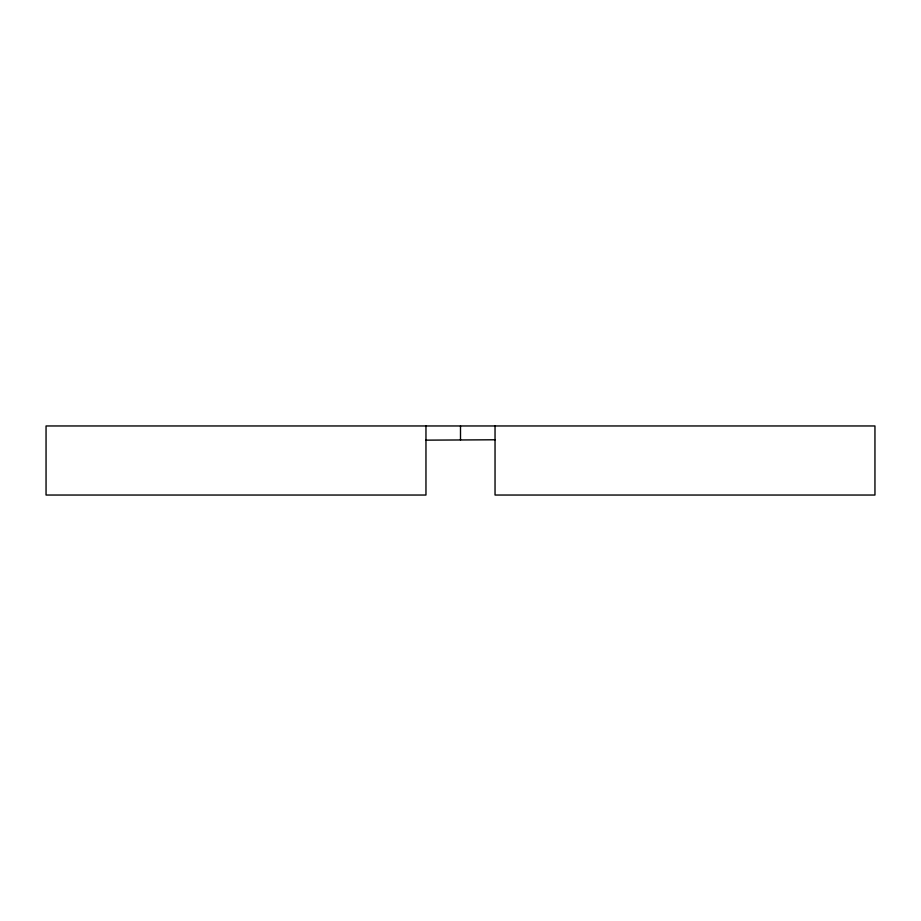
<?xml version="1.0" encoding="UTF-8"?>
<svg xmlns="http://www.w3.org/2000/svg" width="921" height="921" viewBox="0 0 921 921"><rect width="100%" height="100%" fill="white"/><g stroke="black" fill="none" stroke-linecap="round" stroke-linejoin="round"><path stroke-width="1.38" d="M425.963 440.146L495.038 439.778M495.038 425.963L495.038 495.038L874.95 495.038L874.95 425.963L46.05 425.963L46.05 495.038L425.963 495.038L425.963 425.963M460.5 425.963L460.5 439.962"/></g></svg>
